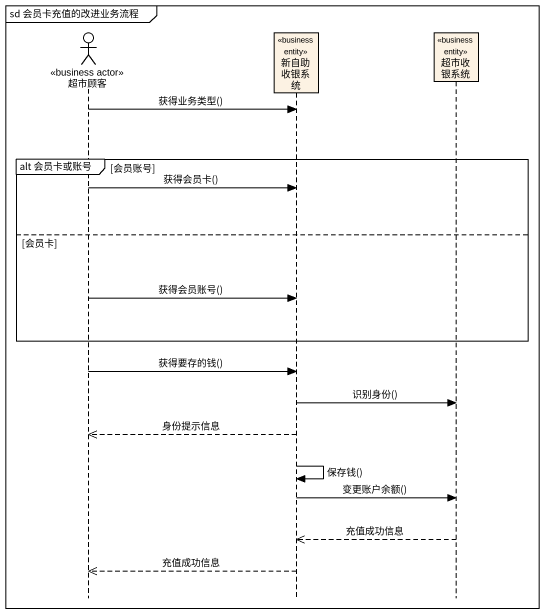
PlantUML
@startuml
mainframe sd 会员卡充值的改进业务流程
hide footbox
actor 超市顾客 <<business actor>>
participant 新自助收银系统 <<business entity>>
participant 超市收银系统 <<business entity>>

超市顾客 -> 新自助收银系统 : 获得业务类型()
group alt 会员卡或账号 [会员账号]
  超市顾客 -> 新自助收银系统 : 获得会员卡()
else 会员卡
  超市顾客 -> 新自助收银系统 : 获得会员账号()
end
超市顾客 -> 新自助收银系统 : 获得要存的钱()
新自助收银系统 -> 超市收银系统 : 识别身份()
新自助收银系统 -->> 超市顾客 : 身份提示信息
新自助收银系统 -> 新自助收银系统 : 保存钱()
新自助收银系统 -> 超市收银系统 : 变更账户余额()
超市收银系统 -->> 新自助收银系统 : 充值成功信息
新自助收银系统 -->> 超市顾客 : 充值成功信息
@enduml
